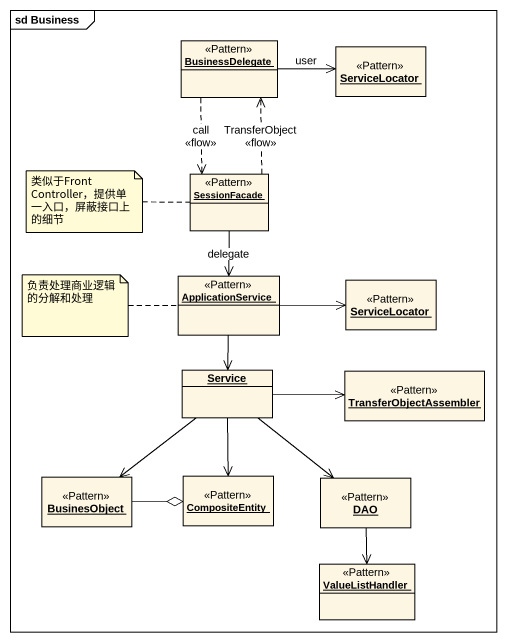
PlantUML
@startuml
mainframe sd Business
hide circle
hide empty members
object BusinessDelegate <<Pattern>>
object ServiceLocator <<Pattern>>
object SessionFacade <<Pattern>>
object ApplicationService <<Pattern>>
object "ServiceLocator" as ServiceLocator_2 <<Pattern>>
object Service
object TransferObjectAssembler <<Pattern>>
object BusinesObject <<Pattern>>
object CompositeEntity <<Pattern>>
object DAO <<Pattern>>
object ValueListHandler <<Pattern>>
BusinessDelegate -right-> ServiceLocator : user
BusinessDelegate ..> SessionFacade : call\n<<flow>>
SessionFacade .up.> BusinessDelegate : TransferObject\n<<flow>>
SessionFacade --> ApplicationService : delegate
ApplicationService -right-> ServiceLocator_2
ApplicationService --> Service
Service -right-> TransferObjectAssembler
Service --> BusinesObject
Service --> CompositeEntity
Service --> DAO
BusinesObject -right-o CompositeEntity
DAO --> ValueListHandler
note left of SessionFacade : 类似于FrontController，提供单一入口，屏蔽接口上的细节
note left of ApplicationService : 负责处理商业逻辑的分解和处理
@enduml
